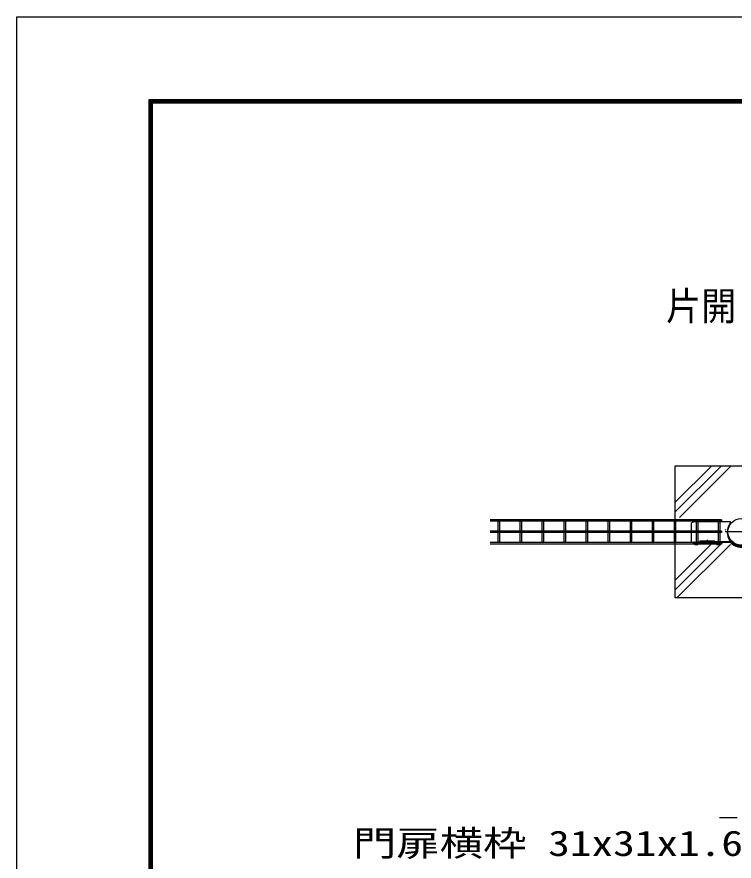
# Model space of a CAD drawing. Units: millimetres, scale not verified. Extents: x -4455 to 4455, y -3150 to 3150.
# Drawn here: x -4455 to -2828, y 1234 to 3150 of the extents above; entities that cross this region are included whole.
import ezdxf
from ezdxf.enums import TextEntityAlignment as Align

# ---------------------------------------------------------------- set-up
doc = ezdxf.new("R2010")
doc.units = ezdxf.units.MM
doc.header["$LTSCALE"] = 20
doc.linetypes.add('USER1', pattern=[10.7, 5, -2.5, 0.7, -2.5])
doc.linetypes.add('USER2', pattern=[0.375, 0.25, -0.125])
for name, color, linetype, lineweight in [('0-0_外形線', 7, 'Continuous', 25), ('0-1_寸法線', 4, 'Continuous', 25), ('0-2_0', 3, 'USER2', 25), ('0-5_軸線', 2, 'USER1', 25), ('0-9_ハッチング', 4, 'Continuous', 25), ('0-D_継手', 3, 'Continuous', 25), ('0-F_NER', 30, 'Continuous', 25)]:
    doc.layers.add(name, color=color, linetype=linetype, lineweight=lineweight)
doc.styles.add('ＭＳ ゴシック', font='')
doc.styles.get('ＭＳ ゴシック').set_extended_font_data('MS Gothic')

msp = doc.modelspace()

# ---------------------------------------------------------------- linework, layer by layer
at = {"layer": '0-0_外形線'}
for p, q in [((-2961.45, 1831.51), (-2961.45, 2131.51)), ((-2961.45, 2131.51), (-2661.45, 2131.51)), ((-2661.45, 1831.51), (-2961.45, 1831.51))]:
    msp.add_line(p, q, dxfattribs=at)
msp.add_circle((-2811.45, 1981.51), 30.25, dxfattribs=at)
at = {"layer": '0-1_寸法線'}
msp.add_line((-2821.2, 1332.19), (-2861.2, 1332.19), dxfattribs=at)
at = {"layer": '0-2_0', "linetype": 'Continuous'}
msp.add_lwpolyline([(-4455.1, 3150.06), (4454.9, 3150.06), (4454.9, -3149.94), (-4455.1, -3149.94)], close=True, dxfattribs=at)
at = {"layer": '0-2_0', "color": 7, "linetype": 'Continuous'}
for points in [[(-4155.1, 2962.56), (4154.9, 2962.56), (4154.9, -2962.44), (-4155.1, -2962.44)], [(-4153.22, 2960.68), (4153.03, 2960.68), (4153.03, -2960.57), (-4153.22, -2960.57)], [(-4151.35, 2958.81), (4151.15, 2958.81), (4151.15, -2958.69), (-4151.35, -2958.69)], [(-4149.47, 2956.93), (4149.28, 2956.93), (4149.28, -2956.82), (-4149.47, -2956.82)], [(-4147.6, 2955.06), (4147.4, 2955.06), (4147.4, -2954.94), (-4147.6, -2954.94)]]:
    msp.add_lwpolyline(points, close=True, dxfattribs=at)
at = {"layer": '0-5_軸線'}
msp.add_line((-2747.77, 1981.51), (-2875.13, 1981.51), dxfattribs=at)
at = {"layer": '0-9_ハッチング'}
for p, q in [((-2961.45, 2026.64), (-2856.58, 2131.51)), ((-2961.45, 2048.74), (-2878.68, 2131.51)), ((-2951.99, 2014.01), (-2834.49, 2131.51)), ((-2848.07, 1985.34), (-2846.43, 1986.98)), ((-2961.45, 1849.87), (-2853.41, 1957.91)), ((-2961.45, 1871.96), (-2879.9, 1953.51)), ((-2957.71, 1831.51), (-2836.22, 1953))]:
    msp.add_line(p, q, dxfattribs=at)
at = {"layer": '0-D_継手'}
for p, q in [((-2919.45, 2003.91), (-2924.45, 2001.91)), ((-2924.45, 1957.91), (-2924.45, 2001.91)), ((-2835.66, 2003.91), (-2919.45, 2003.91)), ((-2835.66, 2001.98), (-2835.66, 2003.91)), ((-2919.45, 1955.91), (-2924.45, 1957.91)), ((-2917.48, 1957.91), (-2918.98, 1957.91)), ((-2918.98, 1957.91), (-2918.98, 1954.91)), ((-2918.98, 1957.91), (-2918.98, 1954.91)), ((-2904.48, 1957.91), (-2909.48, 1957.91)), ((-2907.98, 1957.91), (-2907.98, 1954.91)), ((-2907.98, 1954.91), (-2868.98, 1954.91)), ((-2904.48, 1960.91), (-2872.48, 1960.91)), ((-2904.48, 1957.91), (-2904.48, 1960.91)), ((-2888.48, 1952.53), (-2888.48, 1963.28)), ((-2872.48, 1960.91), (-2872.48, 1957.91)), ((-2872.48, 1959.51), (-2835.91, 1959.51)), ((-2872.48, 1957.91), (-2836.51, 1957.91)), ((-2867.48, 1957.91), (-2872.48, 1957.91)), ((-2868.98, 1957.91), (-2868.98, 1954.91)), ((-2859.48, 1957.91), (-2857.98, 1957.91)), ((-2853.59, 1957.91), (-2857.98, 1955.37)), ((-2857.98, 1957.91), (-2857.98, 1954.91))]:
    msp.add_line(p, q, dxfattribs=at)
for centre, radius, start, end in [((-2811.45, 1981.51), 31.71, 139.77274, 303.33446), ((-2811.45, 1979.91), 31.85, 179.99999, 304.99999), ((-2913.48, 1960.01), 7.5, 222.83334, 317.16531), ((-2913.48, 1962.38), 6, 228.18952, 311.8105), ((-2863.48, 1960.01), 7.5, 222.83467, 317.16669), ((-2863.48, 1962.38), 6, 228.18949, 311.8105), ((-2811.45, 1979.91), 33.35, 221.27474, 291.47245)]:
    msp.add_arc(centre, radius, start, end, dxfattribs=at)
at = {"layer": '0-F_NER'}
for p, q in [((-2856.45, 2009.12), (-3381.45, 2009.12)), ((-2856.45, 2005.52), (-3381.45, 2005.52)), ((-3363.25, 1983.31), (-3363.25, 2005.52)), ((-3359.65, 1983.31), (-3359.65, 2005.52)), ((-3313.25, 1983.31), (-3313.25, 2005.52)), ((-3309.65, 1983.31), (-3309.65, 2005.52)), ((-3263.25, 1983.31), (-3263.25, 2005.52)), ((-3259.65, 1983.31), (-3259.65, 2005.52)), ((-3213.25, 1983.31), (-3213.25, 2005.52)), ((-3209.65, 1983.31), (-3209.65, 2005.52)), ((-3163.25, 1983.31), (-3163.25, 2005.52)), ((-3159.65, 1983.31), (-3159.65, 2005.52)), ((-3113.25, 1983.31), (-3113.25, 2005.52)), ((-3109.65, 1983.31), (-3109.65, 2005.52)), ((-3063.25, 1983.31), (-3063.25, 2005.52)), ((-3059.65, 1983.31), (-3059.65, 2005.52)), ((-3013.25, 1983.31), (-3013.25, 2005.52)), ((-3009.65, 1983.31), (-3009.65, 2005.52)), ((-2963.25, 1983.31), (-2963.25, 2005.52)), ((-2959.65, 1983.31), (-2959.65, 2005.52)), ((-2913.25, 1983.31), (-2913.25, 2005.52)), ((-2909.65, 1983.31), (-2909.65, 2005.52)), ((-2863.25, 1983.31), (-2863.25, 2005.52)), ((-2859.65, 1983.31), (-2859.65, 2005.52)), ((-2856.45, 2009.12), (-2856.45, 2005.52)), ((-2856.45, 1983.31), (-3381.45, 1983.31)), ((-2856.45, 1979.71), (-3381.45, 1979.71)), ((-3363.25, 1957.5), (-3363.25, 1979.71)), ((-3359.65, 1957.5), (-3359.65, 1979.71)), ((-3313.25, 1957.5), (-3313.25, 1979.71)), ((-3309.65, 1957.5), (-3309.65, 1979.71)), ((-3263.25, 1957.5), (-3263.25, 1979.71)), ((-3259.65, 1957.5), (-3259.65, 1979.71)), ((-3213.25, 1957.5), (-3213.25, 1979.71)), ((-3209.65, 1957.5), (-3209.65, 1979.71)), ((-3163.25, 1957.5), (-3163.25, 1979.71)), ((-3159.65, 1957.5), (-3159.65, 1979.71)), ((-3113.25, 1957.5), (-3113.25, 1979.71)), ((-3109.65, 1957.5), (-3109.65, 1979.71)), ((-3063.25, 1957.5), (-3063.25, 1979.71)), ((-3059.65, 1957.5), (-3059.65, 1979.71)), ((-3013.25, 1957.5), (-3013.25, 1979.71)), ((-3009.65, 1957.5), (-3009.65, 1979.71)), ((-2963.25, 1957.5), (-2963.25, 1979.71)), ((-2959.65, 1957.5), (-2959.65, 1979.71)), ((-2913.25, 1957.5), (-2913.25, 1979.71)), ((-2909.65, 1957.5), (-2909.65, 1979.71)), ((-2863.25, 1957.5), (-2863.25, 1979.71)), ((-2859.65, 1957.5), (-2859.65, 1979.71)), ((-2856.45, 1983.31), (-2856.45, 1979.71)), ((-2856.45, 1957.5), (-3381.45, 1957.5)), ((-2856.45, 1957.5), (-2856.45, 1953.9)), ((-2856.45, 1953.9), (-3381.45, 1953.9))]:
    msp.add_line(p, q, dxfattribs=at)

# ---------------------------------------------------------------- texts
at = {"layer": '0-0_外形線', "style": 'ＭＳ ゴシック', "width": 0.9}
msp.add_text('片開', height=64.96, dxfattribs=at).set_placement((-2982.19, 2441.99), align=Align.BOTTOM_LEFT)
at = {"layer": '0-1_寸法線', "color": 2, "style": 'ＭＳ ゴシック', "width": 1.25}
msp.add_text('門扉横枠 31x31x1.6t', height=57.77, dxfattribs=at).set_placement((-3692.84, 1228.62), align=Align.BOTTOM_LEFT)

doc.saveas('drawing.dxf')
